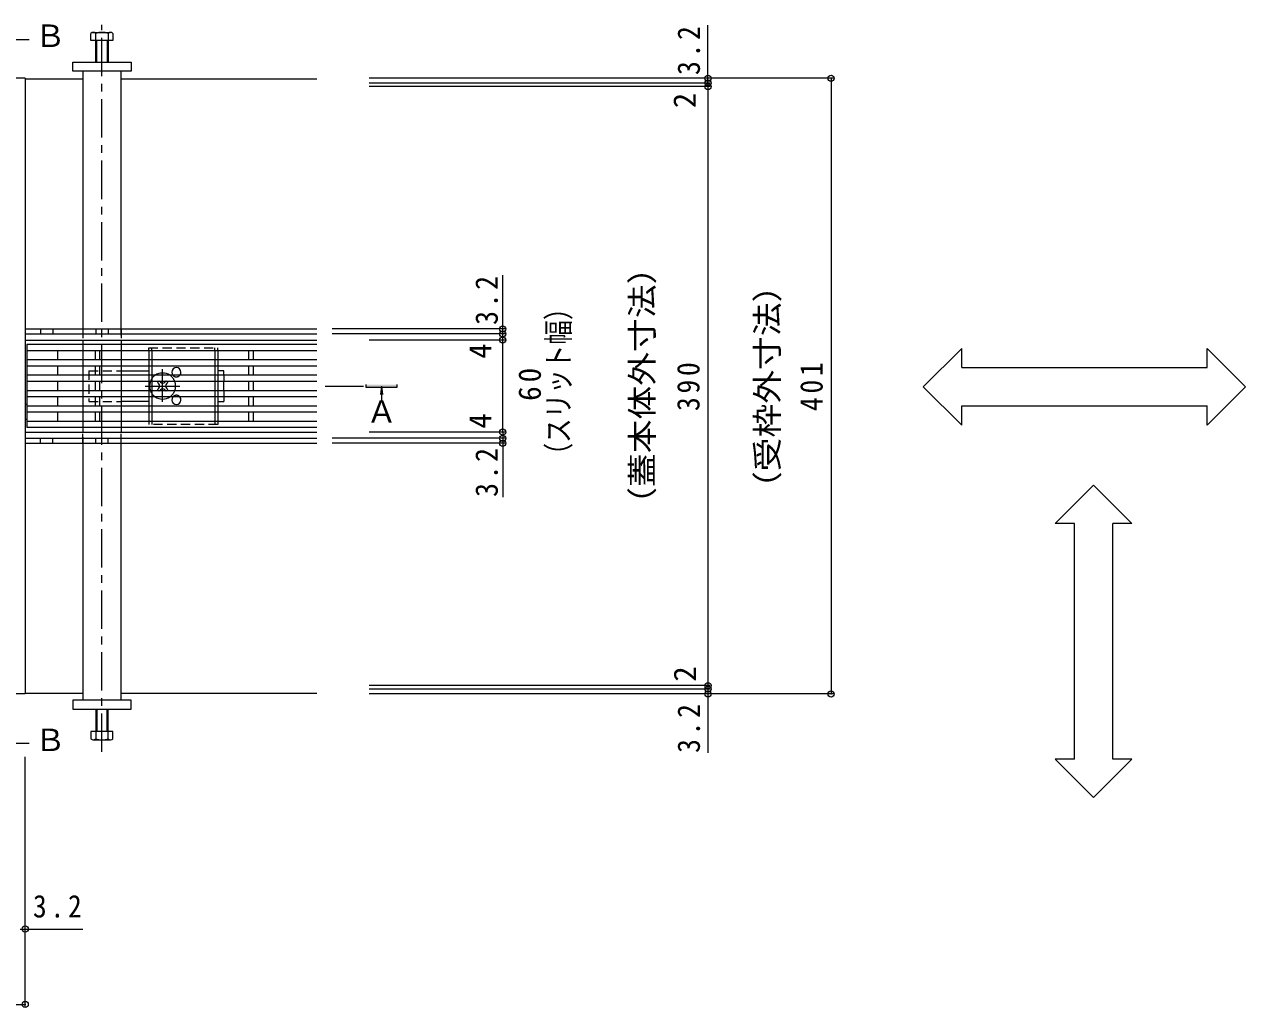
# Model space of a CAD drawing. Units: millimetres at full size, sheet at 1:5; some dimension numbers follow another scale. Extents: x -1741 to 1924, y -1327 to 1336.
# Drawn here: x -683 to 113, y -47 to 593 of the extents above; entities that cross this region are included whole.
import ezdxf
from ezdxf.enums import TextEntityAlignment as Align

# ---------------------------------------------------------------- set-up
doc = ezdxf.new("R2010")
doc.units = ezdxf.units.MM
doc.header["$LTSCALE"] = 5
doc.header["$PDMODE"] = 32
doc.header["$PDSIZE"] = 4
doc.linetypes.add('CHAIN1', pattern=[8, 5, -1, 1, -1])
doc.linetypes.add('DASHED1', pattern=[1.8, 1.2, -0.6])
for name, color, linetype, lineweight in [('4-0_OUTLINE-0', 7, 'Continuous', 5), ('4-2_A_避難通路', 3, 'Continuous', 5), ('4-4_0108_天井情報・�', 7, 'Continuous', 5), ('4-5_0055_アルミ建具_', 7, 'Continuous', 5)]:
    doc.layers.add(name, color=color, linetype=linetype, lineweight=lineweight)
doc.styles.add('ＭＳ ゴシック', font='')
doc.styles.get('ＭＳ ゴシック').set_extended_font_data('MS Gothic')

msp = doc.modelspace()

# ---------------------------------------------------------------- linework, layer by layer
at = {"layer": '4-0_OUTLINE-0', "color": 4, "linetype": 'CHAIN1'}
msp.add_line((-632.214, 119.607), (-632.214, 593.006), dxfattribs=at)
at = {"layer": '4-0_OUTLINE-0', "color": 2}
for p, q in [((-639.414, 582.787), (-639.414, 587.487)), ((-625.014, 582.787), (-639.414, 582.787)), ((-638.077, 588.087), (-626.877, 588.087)), ((-636.214, 568.787), (-636.214, 587.487)), ((-635.514, 568.787), (-635.514, 582.787)), ((-628.914, 582.787), (-628.914, 568.787)), ((-628.214, 587.487), (-628.214, 568.787)), ((-625.014, 587.487), (-625.014, 582.787)), ((-601.714, 380.788), (-601.714, 374.788)), ((-599.714, 380.788), (-599.714, 374.788)), ((-558.714, 380.788), (-558.714, 374.788)), ((-556.714, 380.788), (-556.714, 374.788)), ((-601.714, 370.788), (-601.714, 364.788)), ((-599.714, 370.788), (-599.714, 364.788)), ((-558.714, 370.788), (-558.714, 364.788)), ((-556.714, 370.788), (-556.714, 364.788)), ((-601.714, 360.788), (-601.714, 354.788)), ((-599.714, 360.788), (-599.714, 354.788)), ((-558.714, 360.788), (-558.714, 354.788)), ((-556.714, 360.788), (-556.714, 354.788)), ((-601.714, 350.788), (-601.714, 344.788)), ((-599.714, 350.788), (-599.714, 344.788)), ((-558.714, 350.788), (-558.714, 344.788)), ((-556.714, 350.788), (-556.714, 344.788)), ((-601.714, 340.788), (-601.714, 334.788)), ((-599.714, 340.788), (-599.714, 334.788)), ((-558.714, 340.788), (-558.714, 334.788)), ((-556.714, 340.788), (-556.714, 334.788)), ((-636.214, 146.787), (-636.214, 128.087)), ((-635.514, 146.787), (-635.514, 132.787)), ((-628.914, 132.787), (-628.914, 146.787)), ((-628.214, 128.087), (-628.214, 146.787)), ((-625.014, 132.787), (-639.414, 132.787)), ((-639.414, 132.787), (-639.414, 128.087)), ((-638.077, 127.487), (-626.877, 127.487)), ((-625.014, 128.087), (-625.014, 132.787))]:
    msp.add_line(p, q, dxfattribs=at)
at = {"layer": '4-0_OUTLINE-0'}
for p, q in [((-682.214, 558.287), (-1280.214, 558.287)), ((-682.214, 558.287), (-682.214, 157.287)), ((-682.214, 557.787), (-644.714, 557.787)), ((-644.714, 562.787), (-644.714, 390.987)), ((-619.714, 390.987), (-619.714, 562.787)), ((-619.714, 557.787), (-492.214, 557.787)), ((-682.214, 394.988), (-492.214, 394.988)), ((-682.214, 391.788), (-492.214, 391.788)), ((-672.214, 394.988), (-672.214, 391.788)), ((-664.214, 394.988), (-664.214, 391.788)), ((-636.214, 394.988), (-636.214, 391.788)), ((-628.214, 394.988), (-628.214, 391.788)), ((-682.214, 387.788), (-492.214, 387.788)), ((-644.714, 387.788), (-644.714, 384.788)), ((-619.714, 387.788), (-619.714, 384.788)), ((-644.714, 380.788), (-644.714, 374.788)), ((-619.714, 380.788), (-619.714, 374.788)), ((-644.714, 370.788), (-644.714, 364.788)), ((-619.714, 370.788), (-619.714, 364.788)), ((-619.714, 367.788), (-601.714, 367.788)), ((-552.714, 367.788), (-556.714, 367.788)), ((-552.714, 364.788), (-552.714, 367.788)), ((-644.714, 360.788), (-644.714, 354.788)), ((-619.714, 360.788), (-619.714, 354.788)), ((-595.012, 361.146), (-596.072, 360.086)), ((-595.188, 359.202), (-596.072, 360.086)), ((-594.128, 360.262), (-595.012, 361.146)), ((-591.299, 360.262), (-590.415, 361.146)), ((-589.355, 360.086), (-590.415, 361.146)), ((-590.239, 359.202), (-589.355, 360.086)), ((-552.714, 354.788), (-552.714, 360.788)), ((-644.714, 350.788), (-644.714, 344.788)), ((-619.714, 350.788), (-619.714, 344.788)), ((-595.188, 356.373), (-596.072, 355.49)), ((-596.072, 355.49), (-595.012, 354.429)), ((-594.128, 355.313), (-595.012, 354.429)), ((-591.299, 355.313), (-590.415, 354.429)), ((-590.415, 354.429), (-589.355, 355.49)), ((-590.239, 356.373), (-589.355, 355.49)), ((-552.714, 350.788), (-552.714, 347.788)), ((-682.214, 346.088), (-681.214, 346.088)), ((-601.714, 347.788), (-619.714, 347.788)), ((-556.714, 347.788), (-552.714, 347.788)), ((-681.214, 336.088), (-682.214, 336.088)), ((-644.714, 340.788), (-644.714, 334.788)), ((-619.714, 340.788), (-619.714, 334.788)), ((-682.214, 327.788), (-492.214, 327.788)), ((-644.714, 330.788), (-644.714, 327.788)), ((-619.714, 330.788), (-619.714, 327.788)), ((-682.214, 323.788), (-492.214, 323.788)), ((-682.214, 320.588), (-492.214, 320.588)), ((-672.214, 320.588), (-672.214, 323.788)), ((-664.214, 320.588), (-664.214, 323.788)), ((-644.714, 324.587), (-644.714, 153.287)), ((-636.214, 320.588), (-636.214, 323.788)), ((-628.214, 320.588), (-628.214, 323.788)), ((-619.714, 153.287), (-619.714, 324.587)), ((-682.214, 157.287), (-1280.214, 157.287)), ((-682.214, 157.787), (-644.714, 157.787)), ((-619.714, 157.787), (-492.214, 157.787))]:
    msp.add_line(p, q, dxfattribs=at)
at = {"layer": '4-0_OUTLINE-0', "linetype": 'DASHED1'}
for p, q in [((-644.714, 394.988), (-644.714, 387.788)), ((-619.714, 394.988), (-619.714, 387.788)), ((-644.714, 384.788), (-644.714, 380.788)), ((-619.714, 384.788), (-619.714, 380.788)), ((-644.714, 374.788), (-644.714, 370.788)), ((-619.714, 374.788), (-619.714, 370.788)), ((-640.714, 367.788), (-619.714, 367.788)), ((-640.714, 367.788), (-640.714, 347.788)), ((-644.714, 364.788), (-644.714, 360.788)), ((-619.714, 364.788), (-619.714, 360.788)), ((-552.714, 364.788), (-552.714, 360.788)), ((-644.714, 354.788), (-644.714, 350.788)), ((-619.714, 354.788), (-619.714, 350.788)), ((-552.714, 354.788), (-552.714, 350.788)), ((-644.714, 344.788), (-644.714, 340.788)), ((-640.714, 347.788), (-619.714, 347.788)), ((-619.714, 344.788), (-619.714, 340.788)), ((-644.714, 334.788), (-644.714, 330.788)), ((-619.714, 334.788), (-619.714, 330.788)), ((-644.714, 320.588), (-644.714, 327.788)), ((-619.714, 320.588), (-619.714, 327.788))]:
    msp.add_line(p, q, dxfattribs=at)
at = {"layer": '4-0_OUTLINE-0', "color": 2, "linetype": 'DASHED1'}
for p, q in [((-601.714, 380.788), (-601.714, 382.788)), ((-601.714, 382.788), (-556.714, 382.788)), ((-599.714, 380.788), (-599.714, 382.788)), ((-558.714, 380.788), (-558.714, 382.788)), ((-556.714, 380.788), (-556.714, 382.788)), ((-601.714, 374.788), (-601.714, 370.788)), ((-599.714, 374.788), (-599.714, 370.788)), ((-558.714, 374.788), (-558.714, 370.788)), ((-556.714, 374.788), (-556.714, 370.788)), ((-601.714, 364.788), (-601.714, 360.788)), ((-599.714, 364.788), (-599.714, 360.788)), ((-558.714, 364.788), (-558.714, 360.788)), ((-556.714, 364.788), (-556.714, 360.788)), ((-601.714, 354.788), (-601.714, 350.788)), ((-599.714, 354.788), (-599.714, 350.788)), ((-558.714, 354.788), (-558.714, 350.788)), ((-556.714, 354.788), (-556.714, 350.788)), ((-601.714, 344.788), (-601.714, 340.788)), ((-599.714, 344.788), (-599.714, 340.788)), ((-558.714, 344.788), (-558.714, 340.788)), ((-556.714, 344.788), (-556.714, 340.788)), ((-601.714, 334.788), (-601.714, 332.788)), ((-599.714, 334.788), (-599.714, 332.788)), ((-558.714, 334.788), (-558.714, 332.788))]:
    msp.add_line(p, q, dxfattribs=at)
at = {"layer": '4-0_OUTLINE-0', "linetype": 'CHAIN1'}
for p, q in [((-592.714, 347.603), (-592.714, 368.859)), ((-603.971, 357.788), (-581.362, 357.788))]:
    msp.add_line(p, q, dxfattribs=at)
at = {"layer": '4-0_OUTLINE-0'}
for points in [[(-613.214, 562.787), (-651.214, 562.787), (-651.214, 568.787), (-613.214, 568.787)], [(-613.214, 153.287), (-651.214, 153.287), (-651.214, 147.287), (-613.214, 147.287)]]:
    msp.add_lwpolyline(points, close=True, dxfattribs=at)
at = {"layer": '4-0_OUTLINE-0', "color": 2, "linetype": 'DASHED1'}
msp.add_lwpolyline([(-556.714, 334.788), (-556.714, 332.788), (-601.714, 332.788)], dxfattribs=at)
at = {"layer": '4-0_OUTLINE-0', "color": 2}
for centre, radius, start, end in [((-637.814, 585.712), 2.39, 47.9749, 132.0251), ((-632.214, 574.679), 13.418, 72.65606, 107.34394), ((-626.614, 585.712), 2.39, 47.9749, 132.0251), ((-637.814, 129.863), 2.39, 227.9749, 312.0251), ((-632.214, 140.895), 13.418, 252.65606, 287.34394), ((-626.614, 129.863), 2.39, 227.9749, 312.0251)]:
    msp.add_arc(centre, radius, start, end, dxfattribs=at)
at = {"layer": '4-0_OUTLINE-0'}
for centre, radius, start, end in [((-592.714, 357.788), 8.5, 55.43992, 124.56008), ((-583.714, 366.788), 3, 318.19021, 221.80979), ((-592.714, 357.788), 8.5, 159.33253, 200.66717), ((-596.603, 357.788), 2, 315, 45), ((-592.714, 361.677), 2, 225, 315), ((-588.824, 357.788), 2, 135, 225), ((-592.714, 357.788), 8.5, 339.33283, 20.66747), ((-592.714, 357.788), 8.5, 235.43943, 304.56057), ((-592.714, 353.899), 2, 45, 135), ((-583.714, 348.788), 3, 138.18916, 41.81084)]:
    msp.add_arc(centre, radius, start, end, dxfattribs=at)
at = {"layer": '4-0_OUTLINE-0', "linetype": 'DASHED1'}
for centre, radius, start, end in [((-592.714, 357.788), 8.5, 124.56008, 159.33253), ((-592.714, 357.788), 8.5, 20.66747, 55.43992), ((-583.714, 366.788), 3, 221.80979, 318.19021), ((-592.714, 357.788), 8.5, 200.66717, 235.43943), ((-592.714, 357.788), 8.5, 304.56057, 339.33283), ((-583.714, 348.788), 3, 41.81084, 138.18916)]:
    msp.add_arc(centre, radius, start, end, dxfattribs=at)
at = {"layer": '4-2_A_避難通路'}
for p, q in [((-492.214, 384.788), (-681.214, 384.788)), ((-681.214, 384.788), (-681.214, 330.788)), ((-492.214, 380.788), (-681.214, 380.788)), ((-492.214, 374.788), (-681.214, 374.788)), ((-661.214, 380.788), (-661.214, 374.788)), ((-636.714, 380.788), (-636.714, 374.788)), ((-633.714, 380.788), (-633.714, 374.788)), ((-536.714, 380.788), (-536.714, 374.788)), ((-533.714, 380.788), (-533.714, 374.788)), ((-492.214, 370.788), (-681.214, 370.788)), ((-661.214, 370.788), (-661.214, 364.788)), ((-636.714, 370.788), (-636.714, 364.788)), ((-633.714, 370.788), (-633.714, 364.788)), ((-536.714, 370.788), (-536.714, 364.788)), ((-533.714, 370.788), (-533.714, 364.788)), ((-492.214, 364.788), (-681.214, 364.788)), ((-492.214, 360.788), (-681.214, 360.788)), ((-661.214, 360.788), (-661.214, 354.788)), ((-636.714, 360.788), (-636.714, 354.788)), ((-633.714, 360.788), (-633.714, 354.788)), ((-536.714, 360.788), (-536.714, 354.788)), ((-533.714, 360.788), (-533.714, 354.788)), ((-492.214, 354.788), (-681.214, 354.788)), ((-492.214, 350.788), (-681.214, 350.788)), ((-661.214, 350.788), (-661.214, 344.788)), ((-636.714, 350.788), (-636.714, 344.788)), ((-633.714, 350.788), (-633.714, 344.788)), ((-536.714, 350.788), (-536.714, 344.788)), ((-533.714, 350.788), (-533.714, 344.788)), ((-492.214, 344.788), (-681.214, 344.788)), ((-492.214, 340.788), (-681.214, 340.788)), ((-492.214, 334.788), (-681.214, 334.788)), ((-661.214, 340.788), (-661.214, 334.788)), ((-636.714, 340.788), (-636.714, 334.788)), ((-633.714, 340.788), (-633.714, 334.788)), ((-536.714, 340.788), (-536.714, 334.788)), ((-533.714, 340.788), (-533.714, 334.788)), ((-492.214, 330.788), (-681.214, 330.788))]:
    msp.add_line(p, q, dxfattribs=at)
at = {"layer": '4-4_0108_天井情報・�'}
for p, q in [((-155.642, 558.287), (-458.036, 558.287)), ((-157.142, 558.287), (-157.142, 157.287)), ((-235.892, 555.087), (-458.036, 555.087)), ((-235.892, 552.787), (-458.036, 552.787)), ((-237.392, 555.087), (-237.392, 552.787)), ((-237.392, 552.787), (-237.392, 162.787)), ((-371.096, 394.988), (-371.096, 430.082)), ((-369.596, 394.988), (-482.214, 394.988)), ((-369.596, 391.788), (-482.214, 391.788)), ((-371.096, 391.788), (-371.096, 394.988)), ((-371.096, 387.787), (-371.096, 391.788)), ((-369.596, 387.787), (-458.036, 387.787)), ((-371.096, 327.787), (-371.096, 387.787)), ((-369.596, 327.787), (-458.036, 327.787)), ((-371.096, 327.787), (-371.096, 323.788)), ((-369.596, 323.788), (-482.214, 323.788)), ((-369.596, 320.588), (-482.214, 320.588)), ((-371.096, 323.788), (-371.096, 320.588)), ((-371.096, 320.588), (-371.096, 285.426)), ((-235.892, 162.787), (-458.036, 162.787)), ((-235.892, 160.487), (-458.036, 160.487)), ((-237.392, 162.787), (-237.392, 160.487)), ((-237.392, 160.487), (-237.392, 157.287)), ((-155.642, 157.287), (-458.036, 157.287)), ((-237.392, 157.287), (-237.392, 118.918)), ((-682.214, -46.428), (-682.214, 116.37)), ((-685.414, 4.213), (-682.214, 4.213)), ((-682.214, 4.213), (-644.658, 4.213)), ((-1280.214, -44.928), (-682.214, -44.928))]:
    msp.add_line(p, q, dxfattribs=at)
msp.add_lwpolyline([(-237.392, 555.087), (-237.392, 558.287), (-237.392, 592.885)], dxfattribs=at)
for p in [(-237.392, 558.287), (-237.392, 555.087), (-157.142, 558.287), (-237.392, 552.787), (-371.096, 394.988), (-371.096, 391.788), (-371.096, 387.787), (-371.096, 327.787), (-371.096, 323.788), (-371.096, 320.588), (-237.392, 162.787), (-237.392, 160.487), (-237.392, 157.287), (-157.142, 157.287), (-682.214, 4.213), (-682.214, -44.928)]:
    msp.add_point(p, dxfattribs=at)
at = {"layer": '4-5_0055_アルミ建具_', "color": 4}
for p, q in [((-703.737, 583.499), (-679.596, 583.499)), ((-440.126, 358.787), (-440.126, 356.787)), ((-450.064, 357.787), (-450.799, 352.202)), ((-450.064, 357.787), (-449.329, 352.202)), ((-703.737, 125.314), (-679.596, 125.314))]:
    msp.add_line(p, q, dxfattribs=at)
at = {"layer": '4-5_0055_アルミ建具_'}
for p, q in [((-97.072, 357.368), (-72.072, 382.368)), ((-72.072, 369.868), (-72.072, 382.368)), ((112.876, 357.368), (87.876, 382.368)), ((-97.072, 357.368), (-72.072, 332.368)), ((112.876, 357.368), (87.876, 332.368)), ((-72.072, 344.868), (87.876, 344.868)), ((-72.072, 332.368), (-72.072, 344.868)), ((87.876, 332.368), (87.876, 344.868)), ((13.857, 293.278), (-11.143, 268.278)), ((13.857, 293.278), (38.857, 268.278)), ((1.357, 268.278), (-11.143, 268.278)), ((1.357, 114.833), (1.357, 268.278)), ((26.357, 114.833), (26.357, 268.278)), ((38.857, 268.278), (26.357, 268.278)), ((1.357, 114.833), (-11.143, 114.833)), ((13.857, 89.833), (-11.143, 114.833)), ((13.857, 89.833), (38.857, 114.833)), ((38.857, 114.833), (26.357, 114.833))]:
    msp.add_line(p, q, dxfattribs=at)
at = {"layer": '4-5_0055_アルミ建具_', "color": 4, "linetype": 'CHAIN1'}
msp.add_line((-486.881, 357.787), (-460.126, 357.787), dxfattribs=at)
at = {"layer": '4-5_0055_アルミ建具_'}
msp.add_lwpolyline([(-72.072, 369.868), (87.876, 369.868), (87.876, 382.368)], dxfattribs=at)
at = {"layer": '4-5_0055_アルミ建具_', "color": 4}
for points in [[(-440.126, 356.787), (-460.126, 356.787), (-460.126, 358.787)], [(-450.064, 357.787), (-450.064, 348.94), (-450.064, 348.384)]]:
    msp.add_lwpolyline(points, dxfattribs=at)
msp.add_solid([(-460.126, 358.787), (-460.126, 356.787), (-440.126, 358.787), (-440.126, 356.787)], dxfattribs=at)

# ---------------------------------------------------------------- texts
at = {"layer": '4-4_0108_天井情報・�', "color": 2, "style": 'ＭＳ ゴシック'}
for s, p in [('2', (-240.911, 538.763)), ('4', (-374.096, 375.589)), ('4', (-374.096, 330.078)), ('2', (-240.715, 165.311))]:
    msp.add_text(s, height=14.66, rotation=90, dxfattribs=at).set_placement(p, align=Align.BOTTOM_LEFT)
for s, width, p in [('（蓋本体外寸法）', 1.1, (-268.539, 270.037)), ('（受枠外寸法）', 1.1, (-186.981, 280.287)), ('（スリット幅）', 0.8, (-323.081, 304.787))]:
    msp.add_text(s, height=14.66, rotation=90, dxfattribs=dict(at, width=width)).set_placement(p, align=Align.BOTTOM_LEFT)
at = {"layer": '4-4_0108_天井情報・�', "color": 2, "char_height": 14.66, "attachment_point": 7, "rotation": 90, "style": 'ＭＳ ゴシック'}
for s, insert in [('\\T1.27;\\W0.9;3.2', (-242.392, 560.385)), ('\\T1.27;\\W0.9;3.2', (-374.096, 397.688)), ('\\T1.27;\\W0.95;60', (-346.02, 348.162)), ('\\T1.27;\\W0.9;390', (-242.679, 341.537)), ('\\T1.27;\\W0.9;401', (-162.447, 341.537)), ('\\T1.27;\\W0.9;3.2', (-374.096, 285.658)), ('\\T1.27;\\W0.9;3.2', (-242.392, 118.918))]:
    msp.add_mtext(s, dxfattribs=dict(at, insert=insert))
at = {"layer": '4-4_0108_天井情報・�', "color": 2, "insert": (-677.158, 11.513), "char_height": 14.66, "attachment_point": 7, "style": 'ＭＳ ゴシック'}
msp.add_mtext('\\T1.27;\\W0.9;3.2', dxfattribs=at)
at = {"layer": '4-5_0055_アルミ建具_', "color": 2, "style": 'ＭＳ ゴシック'}
for s, p in [('Ｂ', (-675.896, 574.201)), ('Ａ', (-459.971, 329.519)), ('Ｂ', (-675.896, 115.665))]:
    msp.add_text(s, height=14.66, dxfattribs=at).set_placement(p, align=Align.BOTTOM_LEFT)

doc.saveas('drawing.dxf')
